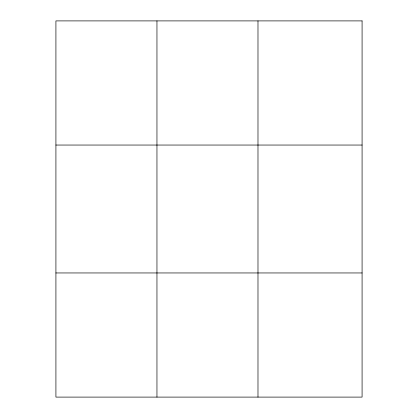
<?xml version="1.0" encoding="UTF-8"?>
<svg xmlns="http://www.w3.org/2000/svg" width="418" height="418" viewBox="0 0 418 418"><rect width="100%" height="100%" fill="white"/><g stroke="black" fill="none" stroke-linecap="round" stroke-linejoin="round"><path stroke-width="0.63" d="M156.954 20.9L156.954 397.1M257.984 20.9L257.984 397.1M55.918 145.046L362.082 145.046M55.918 272.954L362.082 272.954M362.082 20.9L55.918 20.9L55.918 397.1L362.082 397.1L362.082 20.9"/></g></svg>
